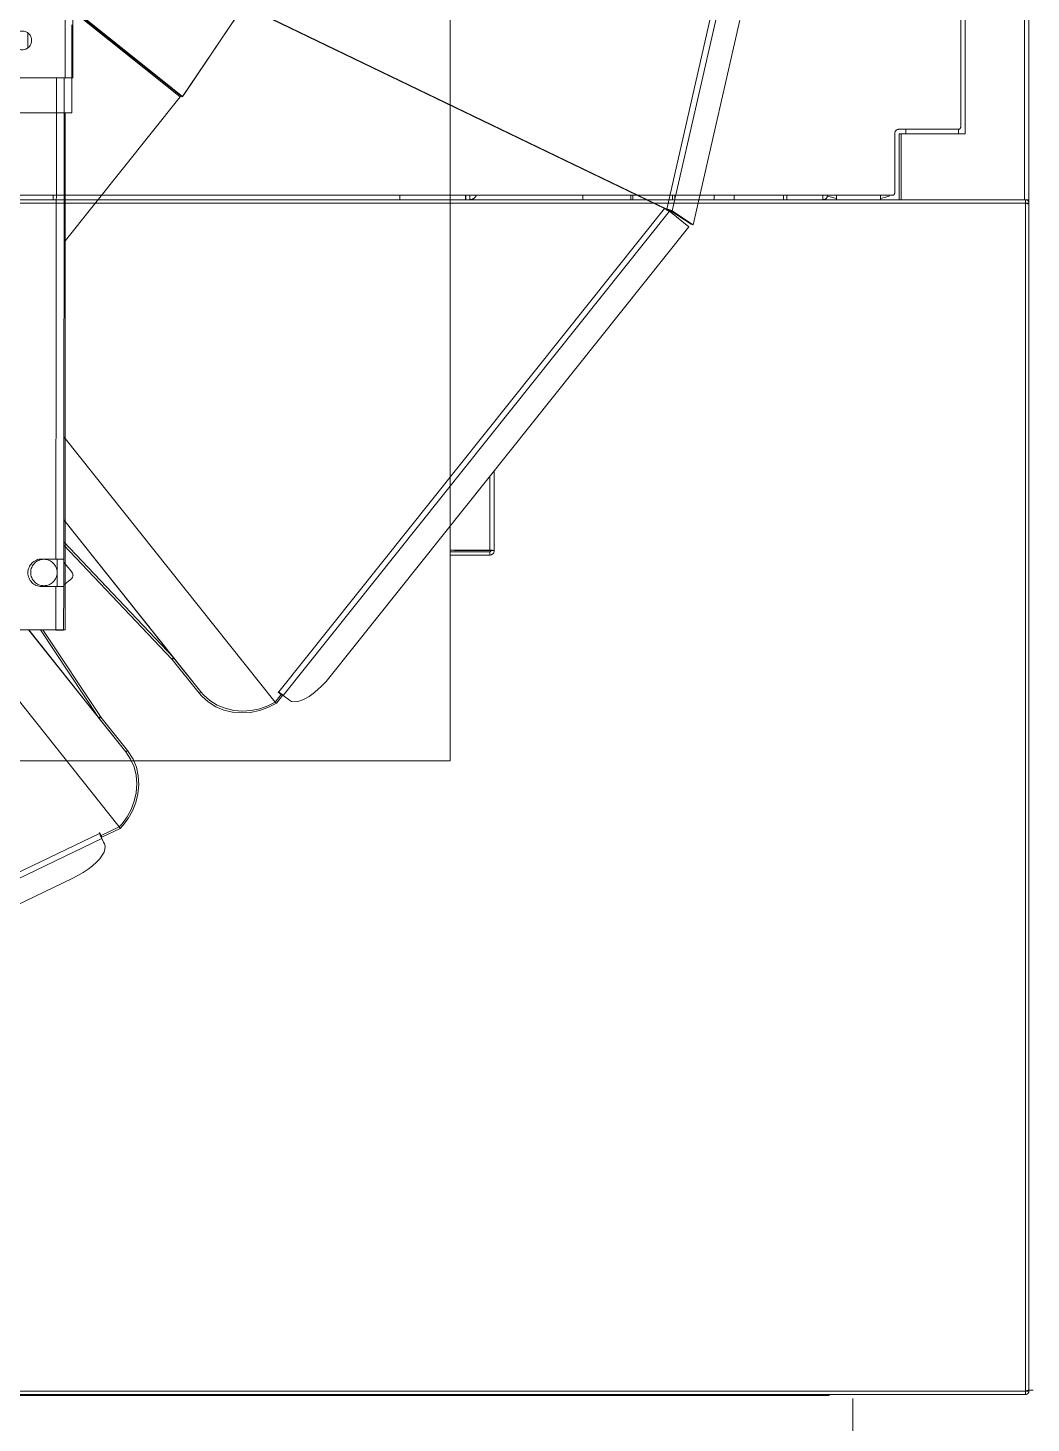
# Model space of a CAD drawing. Extents: x -681219 to -550379, y -242630 to -158199.
# Drawn here: x -668084 to -667628, y -218293 to -217659 of the extents above; entities that cross this region are included whole.
import ezdxf

# ---------------------------------------------------------------- set-up
doc = ezdxf.new("R2010")
doc.units = 0
doc.header["$LTSCALE"] = 1000
doc.linetypes.add('HIDDEN', pattern=[9.525, 6.35, -3.175])
doc.layers.get('0').update_dxf_attribs({"linetype": 'CONTINUOUS'})
doc.layers.add('buyer', color=6, linetype='CONTINUOUS', lineweight=0)

# ---------------------------------------------------------------- blocks, each defined once
blk = doc.blocks.new('A$Caddf9ae6')
at = {"color": 0, "linetype": 'HIDDEN'}
for p, q in [((322.22, 838), (-321.01, 838)), ((320, 838), (320, 836.49)), ((320.3, 837.98), (320, 837.98)), ((320.3, 837.98), (320.3, 837.36)), ((321.51, 838), (321.51, 836.5)), ((860.78, 838), (322.22, 838)), ((861, 838), (860.78, 838)), ((861, 840.01), (861, 838)), ((861.49, 838), (861, 838)), ((861.49, 838), (861.49, 836.5)), ((320, 836), (-251, 836)), ((320, -2185.51), (320, 836.49)), ((321.51, 836.49), (320, 836.49)), ((321.51, -2185.51), (321.51, 836.49)), ((321.51, -2185.51), (321.51, 836.49)), ((321.51, 836.49), (861.49, 836.49)), ((861.49, -2185.51), (861.49, 836.49)), ((863, 836.49), (861.49, 836.49)), ((863, -2185.51), (863, 836.49)), ((190, 809), (290, 809)), ((287, 807), (190, 807)), ((290, 806), (288, 806)), ((288, 779), (288, 806)), ((290, 809), (290, 780)), ((288, 782), (290, 782)), ((290, 780), (320, 780)), ((290, 779), (290, 780)), ((320, 779), (290, 779)), ((317, 777), (290, 777)), ((318, -737), (318, 776)), ((318, -737), (318, 776)), ((318.43, 774.5), (318, 774.5)), ((318.43, 774.5), (319.5, 770.5)), ((320, -2127), (320, 779)), ((320, 770.5), (318, 770.5)), ((331.39, 685.37), (2.78, 760.38)), ((0.41, 749.98), (325.06, 675.87)), ((320, 750.5), (318, 750.5)), ((318.43, 746.5), (319.5, 750.5)), ((324.25, 673.41), (-0.05, 747.44)), ((318.43, 746.5), (318, 746.5)), ((320, 744.4), (318, 744.4)), ((863, 746.49), (863.5, 746.49)), ((863.5, 305.97), (863.5, 746.49)), ((318, 727.96), (320, 727.96)), ((320, 726.5), (318, 726.5)), ((318, 704), (320, 704)), ((318, 695), (320, 695)), ((325.06, 675.87), (331.39, 685.37)), ((331.39, 685.37), (331.18, 684.47)), ((324.86, 674.97), (331.18, 684.47)), ((325.13, 674.43), (331.76, 682.74)), ((325.26, 674.59), (332.34, 683.46)), ((332.34, 683.46), (331.76, 682.74)), ((332.34, 683.46), (536.73, 520.46)), ((324.25, 673.41), (231.71, 481.3)), ((231.86, 481.2), (323.94, 672.35)), ((318, 677), (320, 677)), ((320, 676), (318, 676)), ((323.94, 672.35), (324.63, 673.8)), ((543.68, 497.11), (323.94, 672.35)), ((324.48, 673.89), (324.25, 673.41)), ((324.48, 673.89), (324.66, 674.67)), ((324.63, 673.8), (324.48, 673.89)), ((324.62, 674.55), (324.62, 674.55)), ((324.63, 673.8), (325.13, 674.43)), ((325.13, 674.43), (324.66, 674.67)), ((324.86, 674.97), (325.06, 675.87)), ((324.88, 673.9), (325.13, 674.43)), ((325.13, 674.43), (325.26, 674.59)), ((325.26, 674.59), (545.29, 499.12)), ((318, 658), (320, 658)), ((320, 657), (318, 657)), ((318, 635.2), (320, 635.2)), ((443.26, 595), (479.5, 595)), ((445.77, 593), (479.29, 593)), ((479.29, 593), (479.29, 575)), ((479.29, 593), (479.5, 593)), ((479.5, 593.5), (479.5, 595)), ((479.5, 593), (479.5, 593.5)), ((479.5, 593), (479.5, 577)), ((481.5, 593), (480, 593)), ((480, 593), (480, 575)), ((481.5, 593), (481.5, 575)), ((318, 583.85), (320, 583.85)), ((318, 582.07), (320, 582.07)), ((-575, 574.94), (575, 574.94)), ((-575, 574.94), (575, 574.94)), ((575, 575), (468.34, 575)), ((479.5, 577), (479.29, 577)), ((575, 431.14), (575, 575)), ((575, 574.94), (575, -575.06)), ((575, 574.94), (575, -575.06)), ((320, 552.05), (318, 552.05)), ((547.51, 501.9), (545.29, 499.12)), ((548.29, 495.44), (427.78, 399.36)), ((543.68, 497.11), (543.56, 496.96)), ((543.56, 496.96), (543.81, 496.76)), ((543.81, 496.76), (544.9, 498.14)), ((544.31, 497.39), (543.81, 496.76)), ((544.31, 497.39), (544.06, 497.58)), ((545.4, 498.76), (544.31, 497.39)), ((545.4, 498.76), (544.9, 498.14)), ((548.29, 495.44), (544.9, 498.14)), ((548.78, 496.06), (545.4, 498.76)), ((548.29, 495.44), (548.78, 496.06)), ((231.16, 481.67), (272.3, 453.9)), ((231.93, 481.14), (273.08, 453.36)), ((465.51, 399.32), (543.6, 461.59)), ((528.35, 449.42), (543.6, 461.59)), ((528.98, 448.64), (544.23, 460.8)), ((543.6, 461.59), (544.23, 460.8)), ((273.08, 453.36), (233.27, 403.45)), ((273.32, 453.08), (233.74, 403.45)), ((234.38, 403.45), (273.24, 452.18)), ((272.3, 453.9), (273.08, 453.36)), ((339.36, 399.45), (273.24, 452.18)), ((465.52, 399.32), (528.35, 449.42)), ((465.56, 399.32), (528.07, 449.17)), ((475.52, 399.31), (528.07, 449.17)), ((476.96, 399.31), (528.75, 448.45)), ((528.35, 449.42), (528.07, 449.17)), ((528.75, 448.45), (528.07, 449.17)), ((528.98, 448.64), (528.35, 449.42)), ((528.98, 448.64), (528.75, 448.45)), ((570.95, 427.54), (515.56, 383.37)), ((555.16, 416.23), (570.33, 428.32)), ((555.79, 415.45), (570.95, 427.54)), ((570.95, 427.54), (570.33, 428.32)), ((605, 424.57), (605.72, 424.91)), ((605.72, 424.91), (609.68, 416.69)), ((440.67, 293.54), (605, 424.57)), ((605, 424.57), (608.96, 416.34)), ((554.81, 415.96), (515.56, 389.87)), ((555.52, 415.24), (515.56, 383.37)), ((555.36, 415.14), (515.56, 388.68)), ((555.36, 415.14), (515.56, 383.4)), ((554.81, 415.96), (554.9, 416.02)), ((554.81, 415.96), (555.36, 415.14)), ((555.02, 416.12), (554.9, 416.02)), ((554.9, 416.02), (555.52, 415.24)), ((555.16, 416.23), (555.02, 416.12)), ((555.02, 416.12), (555.64, 415.34)), ((555.16, 416.23), (555.79, 415.45)), ((555.36, 415.14), (555.52, 415.24)), ((555.64, 415.34), (555.52, 415.24)), ((555.85, 415.5), (555.64, 415.34)), ((555.79, 415.45), (555.85, 415.5)), ((607.69, 415.73), (608.96, 416.34)), ((607.82, 415.45), (607.69, 415.73)), ((607.99, 415.53), (607.82, 415.45)), ((608.71, 415.88), (607.99, 415.53)), ((727.97, 166.38), (607.99, 415.53)), ((608.54, 415.8), (608.41, 416.08)), ((609.68, 416.69), (608.96, 416.34)), ((611.96, 417.45), (609.49, 416.25)), ((609.49, 416.25), (610.32, 416.65)), ((612.79, 417.85), (610.32, 416.65)), ((730.47, 167.12), (610.32, 416.65)), ((612.79, 417.85), (611.96, 417.45)), ((227.59, 403.44), (264.59, 403.48)), ((264.59, 399.98), (227.59, 399.94)), ((240.5, 403), (280.5, 403)), ((264.59, 403.48), (264.59, 399.98)), ((264.63, 358.48), (264.59, 399.98)), ((264.59, 399.52), (483.32, 399.3)), ((280.5, -403), (280.5, 403)), ((515.5, 400), (280.5, 400)), ((318, 399.5), (320, 399.5)), ((484.69, 399.3), (489.46, 403.1)), ((492.27, 402.78), (495.05, 399.29)), ((515.5, 360), (515.5, 400)), ((741.91, 167.66), (628.49, 403.2)), ((264.6, 396.02), (483.32, 395.8)), ((320, 394.5), (318, 394.5)), ((483.32, 395.8), (483.31, 389.3)), ((483.32, 399.3), (483.32, 395.8)), ((495.82, 399.29), (483.32, 399.3)), ((495.82, 396.29), (483.32, 396.3)), ((495.81, 389.29), (495.82, 395.79)), ((495.82, 395.79), (495.82, 399.29)), ((495.82, 399.29), (515.57, 399.27)), ((495.82, 395.79), (515.57, 395.77)), ((515.53, 359.27), (515.57, 395.77)), ((515.57, 399.27), (515.57, 395.77)), ((250.99, 383.04), (244.24, 383.04))]:
    blk.add_line(p, q, dxfattribs=at)
at = {"color": 8, "linetype": 'HIDDEN'}
blk.add_line((864.8, 758), (1314.8, 758), dxfattribs=at)
at = {"color": 0, "linetype": 'HIDDEN', "flags": 128}
for points in [[(547.51, 501.9), (548.04, 502.9), (548.24, 504.12), (548.11, 505.56), (547.65, 507.17), (546.87, 508.94), (545.78, 510.81), (544.41, 512.75), (542.78, 514.73), (540.93, 516.7), (538.9, 518.63), (536.73, 520.46)], [(543.6, 461.59), (545.08, 462.88), (547.61, 465.74), (549.69, 469.1), (551.16, 472.7), (552.08, 476.62), (552.39, 480.54), (552.13, 484.58), (551.34, 488.39), (550.03, 492.08), (548.29, 495.44)], [(545.29, 499.12), (545.17, 498.97), (544.99, 498.75), (544.78, 498.48), (544.54, 498.19), (544.3, 497.88), (544.06, 497.59), (543.85, 497.32), (543.68, 497.11)], [(544.23, 460.8), (545.69, 462.07), (548.27, 464.97), (550.41, 468.39), (551.93, 472.04), (552.89, 476.03), (553.24, 480.08), (553, 484.26), (552.2, 488.23), (550.86, 492.08), (548.78, 496.06)], [(273.08, 453.36), (273.27, 453.16), (273.32, 453.08)], [(605.72, 424.91), (604.36, 426.19), (601.26, 428.54), (597.79, 430.53), (594.02, 432.04), (590.06, 433.03), (585.96, 433.43), (581.87, 433.2), (577.92, 432.32), (574.2, 430.82), (570.33, 428.32)], [(605, 424.57), (603.61, 425.83), (600.55, 428.08), (597.13, 429.95), (593.41, 431.35), (589.52, 432.23), (585.54, 432.52), (581.6, 432.2), (577.79, 431.26), (574.23, 429.71), (570.95, 427.54)], [(607.99, 415.53), (608.24, 415.65), (608.55, 415.8), (608.89, 415.96), (609.24, 416.13), (609.58, 416.3), (609.89, 416.45), (610.14, 416.57), (610.32, 416.65)], [(608.71, 415.88), (608.8, 415.92), (608.9, 415.97), (609.01, 416.02), (609.13, 416.08), (609.24, 416.14), (609.34, 416.18), (609.43, 416.22), (609.49, 416.25)], [(628.49, 403.2), (627.18, 405.74), (625.76, 408.14), (624.25, 410.39), (622.68, 412.41), (621.09, 414.18), (619.51, 415.66), (617.96, 416.81), (616.49, 417.62), (615.12, 418.07), (613.88, 418.14), (612.79, 417.85)]]:
    blk.add_lwpolyline(points, dxfattribs=at)
at = {"color": 0, "linetype": 'HIDDEN', "extrusion": (-3.88e-14, 3.5e-14, -1)}
blk.add_circle((-489.44, 390.29), 6, dxfattribs=at)
at = {"color": 0, "linetype": 'HIDDEN'}
blk.add_circle((247.61, 380.46), 4.25, dxfattribs=at)
for centre, radius, start, end in [((287, 806), 1, 0, 90), ((290, 779), 2, 180, 270), ((317, 776), 1, 0, 90), ((317.9, 744.4), 2.1, 0, 87.2706), ((861.99, 746.49), 1.51, 0, 48.01977), ((296.76, 689.99), 32.4, 327.02047, 331.62521), ((1055.19, 432.52), 769.61, 161.5669, 161.75972), ((489.18, 592.99), 9.89, 168.25082, 179.92498), ((480.13, 592.95), 0.834, 138.56056, 176.43944), ((479.5, 593), 2, 0, 90), ((479.5, 593), 0.5, 0, 90), ((316.9, 583.95), 3.1, 0, 69.21644), ((274.06, 453.4), 1.47, 216.63263, 236.26238), ((490.7, 401.53), 2, 38.57, 128.57), ((489.56, 389.29), 6.25, 179.94147, 359.94147)]:
    blk.add_arc(centre, radius, start, end, dxfattribs=at)
for points, knots in [([(321.51, 838), (321.34, 837.98), (321, 837.95), (320.54, 837.68), (320.19, 837.28), (320.02, 836.85), (320.01, 836.58), (320, 836.49)], [0, 0, 0, 0, 0.210934, 0.435048, 0.659108, 0.883166, 1, 1, 1, 1]), ([(321.51, 836.49), (321.56, 836.66), (321.66, 837), (321.82, 837.46), (321.98, 837.81), (322.11, 837.98), (322.19, 837.99), (322.22, 838)], [0, 0, 0, 0, 0.210969, 0.435037, 0.65909, 0.883145, 1, 1, 1, 1]), ([(860.78, 838), (860.83, 837.98), (860.93, 837.95), (861.09, 837.68), (861.25, 837.28), (861.38, 836.85), (861.46, 836.58), (861.49, 836.49)], [0, 0, 0, 0, 0.21096, 0.435016, 0.659116, 0.883167, 1, 1, 1, 1]), ([(863, 836.49), (862.98, 836.66), (862.95, 837), (862.68, 837.46), (862.28, 837.81), (861.85, 837.98), (861.58, 837.99), (861.49, 838)], [0, 0, 0, 0, 0.210958, 0.434998, 0.659081, 0.883115, 1, 1, 1, 1]), ([(318, 581.9), (318.34, 581.88), (318.86, 581.84), (319.4, 581.86), (319.73, 581.9), (319.96, 581.97), (319.99, 582.03), (320, 582.07)], [0, 0, 0, 0, 0.2966176, 0.4622546, 0.6345046, 0.813686, 1, 1, 1, 1])]:
    blk.add_open_spline(points, degree=3, knots=knots, dxfattribs=at)

msp = doc.modelspace()

# ---------------------------------------------------------------- block references
at = {"layer": 'buyer', "color": 6, "rotation": 270}
msp.add_blockref('A$Caddf9ae6', (-668466.9156, -217417.0717), dxfattribs=at)

doc.saveas('drawing.dxf')
